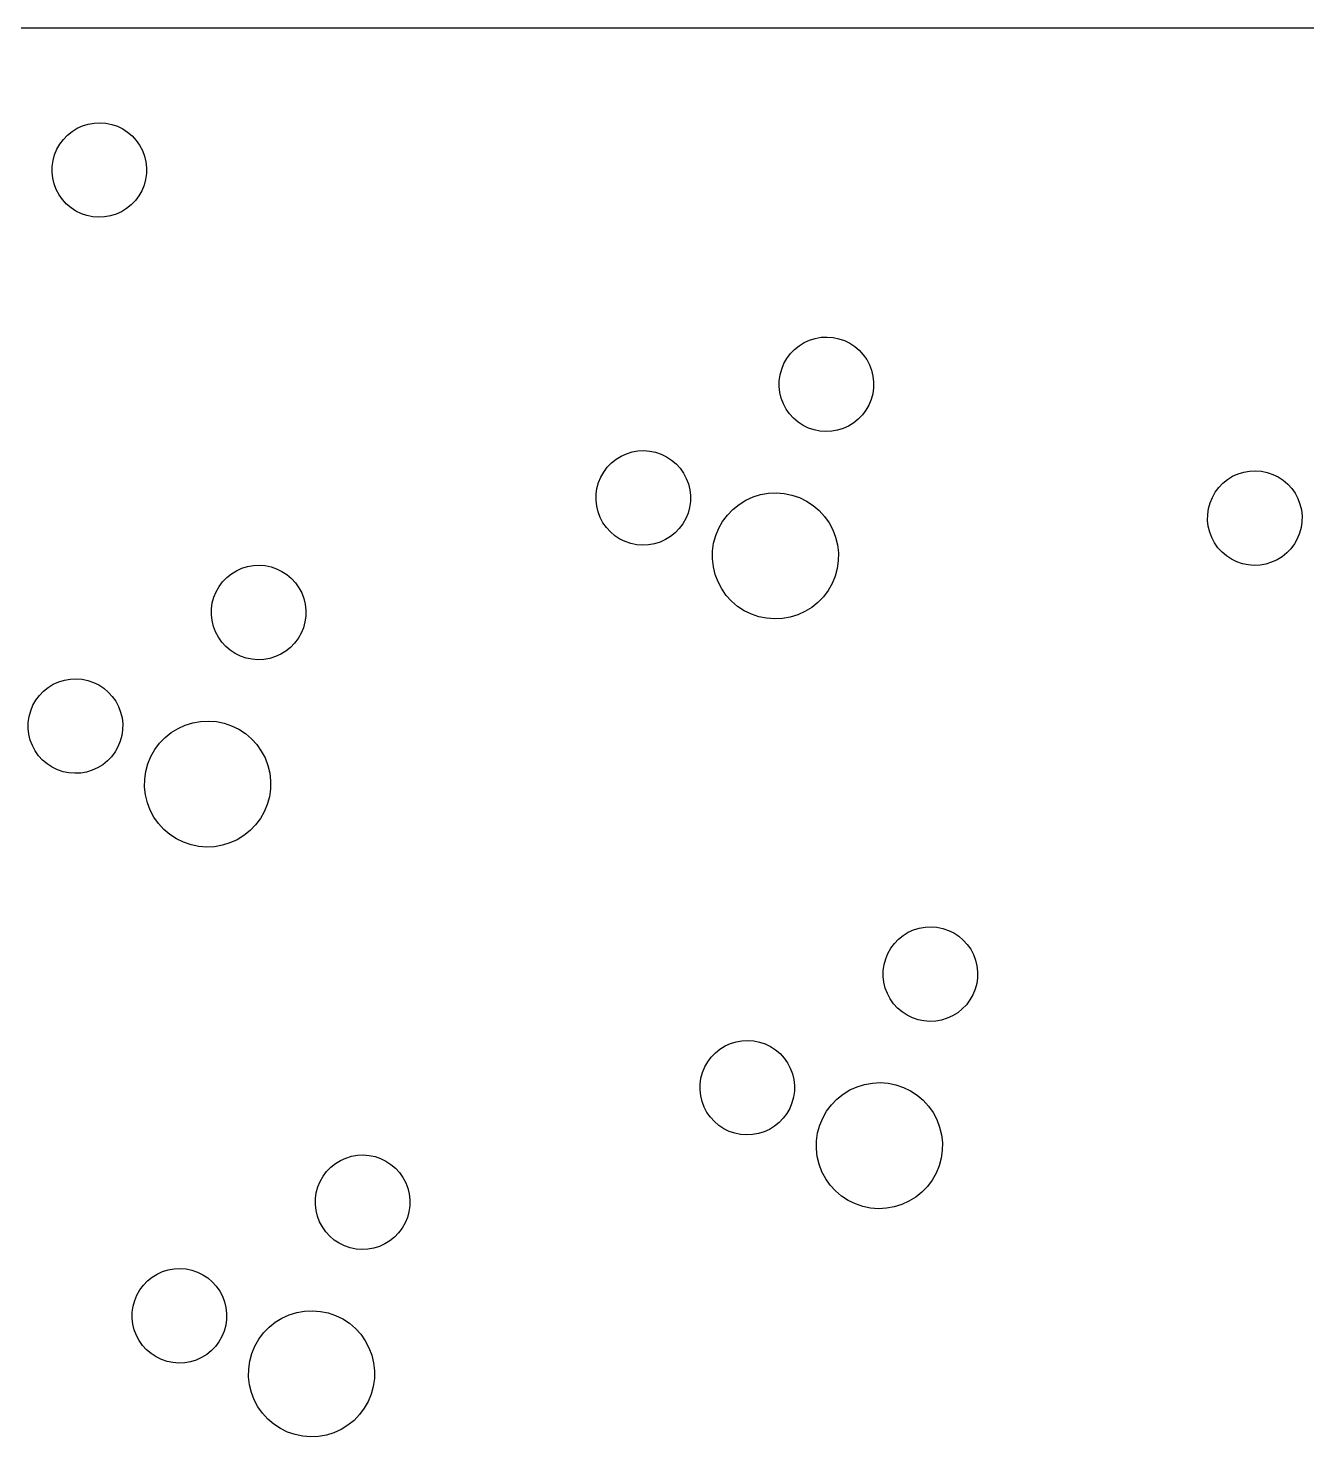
# Model space of a CAD drawing. Header units: metres. Extents: x -109 to 109, y -20 to 77.
# Drawn here: x 26 to 66.57, y 32.41 to 77.1 of the extents above; entities that cross this region are included whole.
import ezdxf

# ---------------------------------------------------------------- set-up
doc = ezdxf.new("R2010")
doc.units = ezdxf.units.M

msp = doc.modelspace()

# ---------------------------------------------------------------- linework, layer by layer
for p, q in [((93.2897, 77.1047), (4.5, 77.1047)), ((27.2434, 73.7128), (27.3902, 73.8308)), ((27.3902, 73.8308), (27.5506, 73.9295)), ((27.5506, 73.9295), (27.7222, 74.0074)), ((27.7222, 74.0074), (27.9021, 74.0631)), ((27.9021, 74.0631), (28.0876, 74.0958)), ((28.0876, 74.0958), (28.2758, 74.105)), ((28.2758, 74.105), (28.4636, 74.0905)), ((28.4636, 74.0905), (28.6481, 74.0526)), ((28.6481, 74.0526), (28.8265, 73.9919)), ((28.8265, 73.9919), (28.9958, 73.9094)), ((28.9958, 73.9094), (29.1534, 73.8062)), ((29.1534, 73.8062), (29.2968, 73.6841)), ((26.9067, 73.2627), (26.9997, 73.4265)), ((26.9997, 73.4265), (27.1125, 73.5773)), ((27.1125, 73.5773), (27.2434, 73.7128)), ((29.2968, 73.6841), (29.4239, 73.545)), ((29.4239, 73.545), (29.5324, 73.3911)), ((29.5324, 73.3911), (29.6209, 73.2248)), ((26.7593, 72.7202), (26.7855, 72.9067)), ((26.7855, 72.9067), (26.8349, 73.0885)), ((26.8349, 73.0885), (26.9067, 73.2627)), ((29.6209, 73.2248), (29.6878, 73.0487)), ((29.6878, 73.0487), (29.7321, 72.8656)), ((29.7321, 72.8656), (29.7531, 72.6784)), ((26.7567, 72.5318), (26.7593, 72.7202)), ((26.7776, 72.3447), (26.7567, 72.5318)), ((29.7504, 72.49), (29.7242, 72.3035)), ((29.7531, 72.6784), (29.7504, 72.49)), ((26.8219, 72.1616), (26.7776, 72.3447)), ((26.8888, 71.9855), (26.8219, 72.1616)), ((26.9773, 71.8191), (26.8888, 71.9855)), ((29.6748, 72.1217), (29.603, 71.9476)), ((29.7242, 72.3035), (29.6748, 72.1217)), ((27.0858, 71.6652), (26.9773, 71.8191)), ((27.2129, 71.5261), (27.0858, 71.6652)), ((27.3563, 71.404), (27.2129, 71.5261)), ((29.3972, 71.6329), (29.2663, 71.4974)), ((29.51, 71.7838), (29.3972, 71.6329)), ((29.603, 71.9476), (29.51, 71.7838)), ((27.5139, 71.3009), (27.3563, 71.404)), ((27.6833, 71.2183), (27.5139, 71.3009)), ((27.8616, 71.1576), (27.6833, 71.2183)), ((28.0461, 71.1197), (27.8616, 71.1576)), ((28.2339, 71.1053), (28.0461, 71.1197)), ((28.4221, 71.1145), (28.2339, 71.1053)), ((28.6076, 71.1472), (28.4221, 71.1145)), ((28.7875, 71.2029), (28.6076, 71.1472)), ((28.9591, 71.2807), (28.7875, 71.2029)), ((29.1195, 71.3794), (28.9591, 71.2807)), ((29.2663, 71.4974), (29.1195, 71.3794)), ((50.4614, 67.0315), (50.6218, 67.1302)), ((50.6218, 67.1302), (50.7934, 67.208)), ((50.7934, 67.208), (50.9733, 67.2637)), ((50.9733, 67.2637), (51.1588, 67.2964)), ((51.1588, 67.2964), (51.347, 67.3056)), ((51.347, 67.3056), (51.5348, 67.2912)), ((51.5348, 67.2912), (51.7193, 67.2533)), ((51.7193, 67.2533), (51.8976, 67.1926)), ((51.8976, 67.1926), (52.067, 67.11)), ((52.067, 67.11), (52.2246, 67.0069)), ((49.9778, 66.4633), (50.0709, 66.6271)), ((50.0709, 66.6271), (50.1837, 66.778)), ((50.1837, 66.778), (50.3146, 66.9135)), ((50.3146, 66.9135), (50.4614, 67.0315)), ((52.2246, 67.0069), (52.368, 66.8848)), ((52.368, 66.8848), (52.495, 66.7457)), ((52.495, 66.7457), (52.6036, 66.5918)), ((49.8567, 66.1074), (49.9061, 66.2892)), ((49.9061, 66.2892), (49.9778, 66.4633)), ((52.6036, 66.5918), (52.6921, 66.4255)), ((52.6921, 66.4255), (52.759, 66.2494)), ((52.759, 66.2494), (52.8033, 66.0663)), ((49.8278, 65.7325), (49.8305, 65.9209)), ((49.8488, 65.5453), (49.8278, 65.7325)), ((49.8305, 65.9209), (49.8567, 66.1074)), ((52.8033, 66.0663), (52.8242, 65.8791)), ((52.8242, 65.8791), (52.8216, 65.6907)), ((49.8931, 65.3622), (49.8488, 65.5453)), ((49.96, 65.1861), (49.8931, 65.3622)), ((52.746, 65.3224), (52.6742, 65.1483)), ((52.7954, 65.5042), (52.746, 65.3224)), ((52.8216, 65.6907), (52.7954, 65.5042)), ((50.0484, 65.0198), (49.96, 65.1861)), ((50.157, 64.8659), (50.0484, 65.0198)), ((50.284, 64.7268), (50.157, 64.8659)), ((52.4683, 64.8336), (52.3375, 64.6981)), ((52.5812, 64.9845), (52.4683, 64.8336)), ((52.6742, 65.1483), (52.5812, 64.9845)), ((50.4275, 64.6047), (50.284, 64.7268)), ((50.5851, 64.5016), (50.4275, 64.6047)), ((50.7544, 64.419), (50.5851, 64.5016)), ((50.9328, 64.3583), (50.7544, 64.419)), ((51.1173, 64.3204), (50.9328, 64.3583)), ((51.8587, 64.4036), (51.6787, 64.3479)), ((52.0303, 64.4814), (51.8587, 64.4036)), ((52.1907, 64.5801), (52.0303, 64.4814)), ((52.3375, 64.6981), (52.1907, 64.5801)), ((51.3051, 64.306), (51.1173, 64.3204)), ((51.4932, 64.3151), (51.3051, 64.306)), ((51.6787, 64.3479), (51.4932, 64.3151)), ((44.649, 63.4274), (44.8094, 63.5262)), ((44.8094, 63.5262), (44.9809, 63.604)), ((44.9809, 63.604), (45.1609, 63.6597)), ((45.1609, 63.6597), (45.3464, 63.6924)), ((45.3464, 63.6924), (45.5345, 63.7016)), ((45.5345, 63.7016), (45.7224, 63.6871)), ((45.7224, 63.6871), (45.9069, 63.6492)), ((45.9069, 63.6492), (46.0852, 63.5885)), ((46.0852, 63.5885), (46.2545, 63.506)), ((46.2545, 63.506), (46.4121, 63.4028)), ((44.1654, 62.8593), (44.2585, 63.0231)), ((44.2585, 63.0231), (44.3713, 63.1739)), ((44.3713, 63.1739), (44.5021, 63.3094)), ((44.5021, 63.3094), (44.649, 63.4274)), ((46.4121, 63.4028), (46.5556, 63.2807)), ((46.5556, 63.2807), (46.6826, 63.1416)), ((46.6826, 63.1416), (46.7912, 62.9877)), ((64.3869, 62.9641), (64.5668, 63.0197)), ((64.5668, 63.0197), (64.7523, 63.0525)), ((64.7523, 63.0525), (64.9405, 63.0617)), ((64.9405, 63.0617), (65.1283, 63.0472)), ((65.1283, 63.0472), (65.3128, 63.0093)), ((44.0442, 62.5033), (44.0936, 62.6851)), ((44.0936, 62.6851), (44.1654, 62.8593)), ((46.7912, 62.9877), (46.8796, 62.8214)), ((46.8796, 62.8214), (46.9465, 62.6453)), ((46.9465, 62.6453), (46.9908, 62.4622)), ((63.7772, 62.534), (63.9081, 62.6695)), ((63.9081, 62.6695), (64.0549, 62.7875)), ((64.0549, 62.7875), (64.2153, 62.8862)), ((64.2153, 62.8862), (64.3869, 62.9641)), ((65.3128, 63.0093), (65.4911, 62.9486)), ((65.4911, 62.9486), (65.6604, 62.866)), ((65.6604, 62.866), (65.8181, 62.7629)), ((65.8181, 62.7629), (65.9615, 62.6408)), ((65.9615, 62.6408), (66.0885, 62.5017)), ((44.0154, 62.1284), (44.018, 62.3168)), ((44.0364, 61.9413), (44.0154, 62.1284)), ((44.018, 62.3168), (44.0442, 62.5033)), ((46.9908, 62.4622), (47.0118, 62.275)), ((47.0118, 62.275), (47.0092, 62.0867)), ((48.5539, 61.9962), (48.7678, 62.1278)), ((48.7678, 62.1278), (48.9966, 62.2316)), ((48.9966, 62.2316), (49.2365, 62.3058)), ((49.2365, 62.3058), (49.4838, 62.3494)), ((49.4838, 62.3494), (49.7347, 62.3617)), ((49.7347, 62.3617), (49.9851, 62.3424)), ((49.9851, 62.3424), (50.2311, 62.2919)), ((50.2311, 62.2919), (50.4689, 62.211)), ((50.4689, 62.211), (50.6946, 62.1009)), ((63.4996, 62.0452), (63.5714, 62.2194)), ((63.5714, 62.2194), (63.6644, 62.3832)), ((63.6644, 62.3832), (63.7772, 62.534)), ((66.0885, 62.5017), (66.1971, 62.3478)), ((66.1971, 62.3478), (66.2856, 62.1815)), ((66.2856, 62.1815), (66.3524, 62.0054)), ((44.0807, 61.7582), (44.0364, 61.9413)), ((44.1476, 61.5821), (44.0807, 61.7582)), ((46.9336, 61.7183), (46.8618, 61.5442)), ((46.983, 61.9001), (46.9336, 61.7183)), ((47.0092, 62.0867), (46.983, 61.9001)), ((48.1837, 61.6581), (48.3582, 61.8388)), ((48.3582, 61.8388), (48.5539, 61.9962)), ((50.6946, 62.1009), (50.9048, 61.9634)), ((50.9048, 61.9634), (51.0961, 61.8006)), ((51.0961, 61.8006), (51.2654, 61.6151)), ((63.4213, 61.4885), (63.424, 61.6769)), ((63.424, 61.6769), (63.4502, 61.8634)), ((63.4502, 61.8634), (63.4996, 62.0452)), ((66.3524, 62.0054), (66.3967, 61.8223)), ((66.3967, 61.8223), (66.4177, 61.6351)), ((44.236, 61.4158), (44.1476, 61.5821)), ((44.3446, 61.2618), (44.236, 61.4158)), ((44.4716, 61.1227), (44.3446, 61.2618)), ((46.6559, 61.2295), (46.525, 61.094)), ((46.7687, 61.3804), (46.6559, 61.2295)), ((46.8618, 61.5442), (46.7687, 61.3804)), ((47.8135, 61.0064), (47.9092, 61.2387)), ((47.9092, 61.2387), (48.0332, 61.457)), ((48.0332, 61.457), (48.1837, 61.6581)), ((51.2654, 61.6151), (51.4102, 61.4099)), ((51.4102, 61.4099), (51.5281, 61.1881)), ((63.4423, 61.3013), (63.4213, 61.4885)), ((63.4866, 61.1182), (63.4423, 61.3013)), ((66.3889, 61.2602), (66.3395, 61.0784)), ((66.4151, 61.4467), (66.3889, 61.2602)), ((66.4177, 61.6351), (66.4151, 61.4467)), ((44.6151, 61.0006), (44.4716, 61.1227)), ((44.7727, 60.8975), (44.6151, 61.0006)), ((44.942, 60.8149), (44.7727, 60.8975)), ((45.1203, 60.7542), (44.942, 60.8149)), ((46.0463, 60.7995), (45.8663, 60.7438)), ((46.2178, 60.8773), (46.0463, 60.7995)), ((46.3782, 60.976), (46.2178, 60.8773)), ((46.525, 61.094), (46.3782, 60.976)), ((47.7476, 60.7641), (47.8135, 61.0064)), ((51.5281, 61.1881), (51.6173, 60.9533)), ((51.6173, 60.9533), (51.6764, 60.7092)), ((63.5535, 60.9422), (63.4866, 61.1182)), ((63.642, 60.7758), (63.5535, 60.9422)), ((66.2677, 60.9043), (66.1747, 60.7405)), ((66.3395, 61.0784), (66.2677, 60.9043)), ((45.3048, 60.7163), (45.1203, 60.7542)), ((45.4926, 60.7019), (45.3048, 60.7163)), ((45.6808, 60.7111), (45.4926, 60.7019)), ((45.8663, 60.7438), (45.6808, 60.7111)), ((47.7092, 60.2642), (47.7127, 60.5154)), ((47.7127, 60.5154), (47.7476, 60.7641)), ((51.6764, 60.7092), (51.7044, 60.4596)), ((51.7044, 60.4596), (51.7009, 60.2085)), ((63.7505, 60.6219), (63.642, 60.7758)), ((63.8775, 60.4828), (63.7505, 60.6219)), ((64.021, 60.3607), (63.8775, 60.4828)), ((64.1786, 60.2576), (64.021, 60.3607)), ((65.7842, 60.3361), (65.6237, 60.2374)), ((65.931, 60.4541), (65.7842, 60.3361)), ((66.0618, 60.5896), (65.931, 60.4541)), ((66.1747, 60.7405), (66.0618, 60.5896)), ((32.4446, 59.793), (32.6051, 59.8917)), ((32.6051, 59.8917), (32.7766, 59.9695)), ((32.7766, 59.9695), (32.9566, 60.0252)), ((32.9566, 60.0252), (33.1421, 60.0579)), ((33.1421, 60.0579), (33.3302, 60.0671)), ((33.3302, 60.0671), (33.5181, 60.0527)), ((33.5181, 60.0527), (33.7026, 60.0148)), ((33.7026, 60.0148), (33.8809, 59.9541)), ((33.8809, 59.9541), (34.0502, 59.8715)), ((47.7372, 60.0146), (47.7092, 60.2642)), ((47.7962, 59.7705), (47.7372, 60.0146)), ((51.6659, 59.9598), (51.6001, 59.7174)), ((51.7009, 60.2085), (51.6659, 59.9598)), ((64.3479, 60.175), (64.1786, 60.2576)), ((64.5263, 60.1143), (64.3479, 60.175)), ((64.7108, 60.0764), (64.5263, 60.1143)), ((64.8986, 60.062), (64.7108, 60.0764)), ((65.0867, 60.0712), (64.8986, 60.062)), ((65.2722, 60.1039), (65.0867, 60.0712)), ((65.4522, 60.1596), (65.2722, 60.1039)), ((65.6237, 60.2374), (65.4522, 60.1596)), ((32.0541, 59.3886), (32.167, 59.5394)), ((32.167, 59.5394), (32.2978, 59.6749)), ((32.2978, 59.6749), (32.4446, 59.793)), ((34.0502, 59.8715), (34.2078, 59.7683)), ((34.2078, 59.7683), (34.3513, 59.6463)), ((34.3513, 59.6463), (34.4783, 59.5072)), ((34.4783, 59.5072), (34.5869, 59.3532)), ((47.8854, 59.5357), (47.7962, 59.7705)), ((48.0033, 59.314), (47.8854, 59.5357)), ((51.5043, 59.4852), (51.3803, 59.2668)), ((51.6001, 59.7174), (51.5043, 59.4852)), ((31.8399, 58.8689), (31.8893, 59.0507)), ((31.8893, 59.0507), (31.9611, 59.2248)), ((31.9611, 59.2248), (32.0541, 59.3886)), ((34.5869, 59.3532), (34.6753, 59.1869)), ((34.6753, 59.1869), (34.7422, 59.0108)), ((34.7422, 59.0108), (34.7865, 58.8277)), ((48.1481, 59.1087), (48.0033, 59.314)), ((48.3175, 58.9232), (48.1481, 59.1087)), ((51.2298, 59.0657), (51.0554, 58.885)), ((51.3803, 59.2668), (51.2298, 59.0657)), ((31.8111, 58.494), (31.8137, 58.6823)), ((31.8137, 58.6823), (31.8399, 58.8689)), ((34.7865, 58.8277), (34.8075, 58.6405)), ((34.8075, 58.6405), (34.8049, 58.4522)), ((48.5087, 58.7605), (48.3175, 58.9232)), ((48.7189, 58.6229), (48.5087, 58.7605)), ((48.9446, 58.5128), (48.7189, 58.6229)), ((50.6457, 58.596), (50.417, 58.4923)), ((50.8596, 58.7276), (50.6457, 58.596)), ((51.0554, 58.885), (50.8596, 58.7276)), ((31.8321, 58.3068), (31.8111, 58.494)), ((31.8764, 58.1237), (31.8321, 58.3068)), ((31.9433, 57.9476), (31.8764, 58.1237)), ((34.7787, 58.2656), (34.7292, 58.0838)), ((34.8049, 58.4522), (34.7787, 58.2656)), ((49.1824, 58.4319), (48.9446, 58.5128)), ((49.4284, 58.3814), (49.1824, 58.4319)), ((49.6788, 58.3621), (49.4284, 58.3814)), ((49.9297, 58.3744), (49.6788, 58.3621)), ((50.177, 58.418), (49.9297, 58.3744)), ((50.417, 58.4923), (50.177, 58.418)), ((32.0317, 57.7813), (31.9433, 57.9476)), ((32.1403, 57.6273), (32.0317, 57.7813)), ((34.5644, 57.7459), (34.4516, 57.5951)), ((34.6575, 57.9097), (34.5644, 57.7459)), ((34.7292, 58.0838), (34.6575, 57.9097)), ((32.2673, 57.4883), (32.1403, 57.6273)), ((32.4108, 57.3662), (32.2673, 57.4883)), ((32.5684, 57.263), (32.4108, 57.3662)), ((32.7377, 57.1804), (32.5684, 57.263)), ((34.0135, 57.2428), (33.8419, 57.165)), ((34.1739, 57.3415), (34.0135, 57.2428)), ((34.3207, 57.4596), (34.1739, 57.3415)), ((34.4516, 57.5951), (34.3207, 57.4596)), ((32.916, 57.1197), (32.7377, 57.1804)), ((33.1005, 57.0818), (32.916, 57.1197)), ((33.2883, 57.0674), (33.1005, 57.0818)), ((33.4765, 57.0766), (33.2883, 57.0674)), ((33.662, 57.1093), (33.4765, 57.0766)), ((33.8419, 57.165), (33.662, 57.1093)), ((26.7926, 56.2876), (26.9642, 56.3654)), ((26.9642, 56.3654), (27.1441, 56.4211)), ((27.1441, 56.4211), (27.3296, 56.4538)), ((27.3296, 56.4538), (27.5178, 56.463)), ((27.5178, 56.463), (27.7056, 56.4486)), ((27.7056, 56.4486), (27.8901, 56.4107)), ((27.8901, 56.4107), (28.0684, 56.35)), ((28.0684, 56.35), (28.2378, 56.2674)), ((26.2417, 55.7845), (26.3545, 55.9353)), ((26.3545, 55.9353), (26.4854, 56.0709)), ((26.4854, 56.0709), (26.6322, 56.1889)), ((26.6322, 56.1889), (26.7926, 56.2876)), ((28.2378, 56.2674), (28.3954, 56.1643)), ((28.3954, 56.1643), (28.5388, 56.0422)), ((28.5388, 56.0422), (28.6658, 55.9031)), ((28.6658, 55.9031), (28.7744, 55.7492)), ((26.0275, 55.2648), (26.0769, 55.4466)), ((26.0769, 55.4466), (26.1487, 55.6207)), ((26.1487, 55.6207), (26.2417, 55.7845)), ((28.7744, 55.7492), (28.8629, 55.5828)), ((28.8629, 55.5828), (28.9297, 55.4067)), ((25.9986, 54.8899), (26.0013, 55.0782)), ((26.0013, 55.0782), (26.0275, 55.2648)), ((28.9297, 55.4067), (28.974, 55.2236)), ((28.974, 55.2236), (28.995, 55.0365)), ((28.995, 55.0365), (28.9924, 54.8481)), ((30.7511, 54.8893), (30.9798, 54.993)), ((30.9798, 54.993), (31.2197, 55.0673)), ((31.2197, 55.0673), (31.4671, 55.1109)), ((31.4671, 55.1109), (31.7179, 55.1232)), ((31.7179, 55.1232), (31.9684, 55.1039)), ((31.9684, 55.1039), (32.2144, 55.0534)), ((32.2144, 55.0534), (32.4521, 54.9724)), ((32.4521, 54.9724), (32.6779, 54.8624)), ((26.0196, 54.7027), (25.9986, 54.8899)), ((26.0639, 54.5196), (26.0196, 54.7027)), ((28.9662, 54.6616), (28.9168, 54.4798)), ((28.9924, 54.8481), (28.9662, 54.6616)), ((30.1669, 54.4196), (30.3414, 54.6003)), ((30.3414, 54.6003), (30.5372, 54.7577)), ((30.5372, 54.7577), (30.7511, 54.8893)), ((32.6779, 54.8624), (32.8881, 54.7248)), ((32.8881, 54.7248), (33.0793, 54.562)), ((33.0793, 54.562), (33.2487, 54.3766)), ((26.1308, 54.3435), (26.0639, 54.5196)), ((26.2193, 54.1772), (26.1308, 54.3435)), ((26.3278, 54.0233), (26.2193, 54.1772)), ((28.752, 54.1418), (28.6392, 53.991)), ((28.845, 54.3056), (28.752, 54.1418)), ((28.9168, 54.4798), (28.845, 54.3056)), ((29.8924, 54.0001), (30.0165, 54.2185)), ((30.0165, 54.2185), (30.1669, 54.4196)), ((33.2487, 54.3766), (33.3935, 54.1713)), ((33.3935, 54.1713), (33.5114, 53.9496)), ((26.4548, 53.8842), (26.3278, 54.0233)), ((26.5983, 53.7621), (26.4548, 53.8842)), ((26.7559, 53.6589), (26.5983, 53.7621)), ((26.9252, 53.5764), (26.7559, 53.6589)), ((28.201, 53.6387), (28.0295, 53.5609)), ((28.3615, 53.7375), (28.201, 53.6387)), ((28.5083, 53.8555), (28.3615, 53.7375)), ((28.6392, 53.991), (28.5083, 53.8555)), ((29.7309, 53.5255), (29.7967, 53.7679)), ((29.7967, 53.7679), (29.8924, 54.0001)), ((33.5114, 53.9496), (33.6006, 53.7148)), ((33.6006, 53.7148), (33.6596, 53.4707)), ((27.1036, 53.5157), (26.9252, 53.5764)), ((27.2881, 53.4778), (27.1036, 53.5157)), ((27.4759, 53.4633), (27.2881, 53.4778)), ((27.664, 53.4725), (27.4759, 53.4633)), ((27.8495, 53.5052), (27.664, 53.4725)), ((28.0295, 53.5609), (27.8495, 53.5052)), ((29.6924, 53.0257), (29.6959, 53.2768)), ((29.6959, 53.2768), (29.7309, 53.5255)), ((33.6596, 53.4707), (33.6876, 53.2211)), ((33.6876, 53.2211), (33.6841, 52.9699)), ((29.7204, 52.7761), (29.6924, 53.0257)), ((29.7795, 52.532), (29.7204, 52.7761)), ((33.6841, 52.9699), (33.6492, 52.7212)), ((29.8687, 52.2972), (29.7795, 52.532)), ((29.9866, 52.0754), (29.8687, 52.2972)), ((33.5833, 52.4789), (33.4876, 52.2466)), ((33.6492, 52.7212), (33.5833, 52.4789)), ((30.1313, 51.8702), (29.9866, 52.0754)), ((30.3007, 51.6847), (30.1313, 51.8702)), ((33.3635, 52.0283), (33.2131, 51.8271)), ((33.4876, 52.2466), (33.3635, 52.0283)), ((30.492, 51.5219), (30.3007, 51.6847)), ((30.7021, 51.3844), (30.492, 51.5219)), ((32.8429, 51.4891), (32.629, 51.3575)), ((33.0386, 51.6465), (32.8429, 51.4891)), ((33.2131, 51.8271), (33.0386, 51.6465)), ((30.9279, 51.2743), (30.7021, 51.3844)), ((31.1656, 51.1933), (30.9279, 51.2743)), ((31.4117, 51.1429), (31.1656, 51.1933)), ((31.6621, 51.1236), (31.4117, 51.1429)), ((31.9129, 51.1358), (31.6621, 51.1236)), ((32.1603, 51.1795), (31.9129, 51.1358)), ((32.4002, 51.2537), (32.1603, 51.1795)), ((32.629, 51.3575), (32.4002, 51.2537)), ((53.6139, 48.2021), (53.7607, 48.3202)), ((53.7607, 48.3202), (53.9211, 48.4189)), ((53.9211, 48.4189), (54.0927, 48.4967)), ((54.0927, 48.4967), (54.2726, 48.5524)), ((54.2726, 48.5524), (54.4581, 48.5851)), ((54.4581, 48.5851), (54.6463, 48.5943)), ((54.6463, 48.5943), (54.8341, 48.5798)), ((54.8341, 48.5798), (55.0186, 48.542)), ((55.0186, 48.542), (55.197, 48.4813)), ((55.197, 48.4813), (55.3663, 48.3987)), ((55.3663, 48.3987), (55.5239, 48.2955)), ((55.5239, 48.2955), (55.6674, 48.1735)), ((53.2772, 47.752), (53.3702, 47.9158)), ((53.3702, 47.9158), (53.4831, 48.0666)), ((53.4831, 48.0666), (53.6139, 48.2021)), ((55.6674, 48.1735), (55.7944, 48.0344)), ((55.7944, 48.0344), (55.903, 47.8804)), ((55.903, 47.8804), (55.9914, 47.7141)), ((53.1298, 47.2095), (53.156, 47.3961)), ((53.156, 47.3961), (53.2054, 47.5779)), ((53.2054, 47.5779), (53.2772, 47.752)), ((55.9914, 47.7141), (56.0583, 47.538)), ((56.0583, 47.538), (56.1026, 47.3549)), ((53.1272, 47.0212), (53.1298, 47.2095)), ((53.1481, 46.834), (53.1272, 47.0212)), ((56.1209, 46.9794), (56.0947, 46.7928)), ((56.1026, 47.3549), (56.1236, 47.1677)), ((56.1236, 47.1677), (56.1209, 46.9794)), ((53.1924, 46.6509), (53.1481, 46.834)), ((53.2593, 46.4748), (53.1924, 46.6509)), ((56.0453, 46.6111), (55.9736, 46.4369)), ((56.0947, 46.7928), (56.0453, 46.6111)), ((53.3478, 46.3085), (53.2593, 46.4748)), ((53.4563, 46.1545), (53.3478, 46.3085)), ((53.5834, 46.0154), (53.4563, 46.1545)), ((55.7677, 46.1223), (55.6368, 45.9868)), ((55.8805, 46.2731), (55.7677, 46.1223)), ((55.9736, 46.4369), (55.8805, 46.2731)), ((53.7268, 45.8934), (53.5834, 46.0154)), ((53.8844, 45.7902), (53.7268, 45.8934)), ((54.0538, 45.7076), (53.8844, 45.7902)), ((54.2321, 45.6469), (54.0538, 45.7076)), ((54.4166, 45.6091), (54.2321, 45.6469)), ((54.6044, 45.5946), (54.4166, 45.6091)), ((54.7926, 45.6038), (54.6044, 45.5946)), ((54.9781, 45.6365), (54.7926, 45.6038)), ((55.158, 45.6922), (54.9781, 45.6365)), ((55.3296, 45.77), (55.158, 45.6922)), ((55.49, 45.8687), (55.3296, 45.77)), ((55.6368, 45.9868), (55.49, 45.8687)), ((47.8015, 44.5981), (47.9483, 44.7161)), ((47.9483, 44.7161), (48.1087, 44.8148)), ((48.1087, 44.8148), (48.2802, 44.8926)), ((48.2802, 44.8926), (48.4602, 44.9483)), ((48.4602, 44.9483), (48.6457, 44.981)), ((48.6457, 44.981), (48.8339, 44.9902)), ((48.8339, 44.9902), (49.0217, 44.9758)), ((49.0217, 44.9758), (49.2062, 44.9379)), ((49.2062, 44.9379), (49.3845, 44.8772)), ((49.3845, 44.8772), (49.5538, 44.7946)), ((49.5538, 44.7946), (49.7114, 44.6915)), ((47.4647, 44.1479), (47.5578, 44.3117)), ((47.5578, 44.3117), (47.6706, 44.4626)), ((47.6706, 44.4626), (47.8015, 44.5981)), ((49.7114, 44.6915), (49.8549, 44.5694)), ((49.8549, 44.5694), (49.9819, 44.4303)), ((49.9819, 44.4303), (50.0905, 44.2764)), ((50.0905, 44.2764), (50.1789, 44.11)), ((47.3436, 43.792), (47.3929, 43.9738)), ((47.3929, 43.9738), (47.4647, 44.1479)), ((50.1789, 44.11), (50.2458, 43.9339)), ((50.2458, 43.9339), (50.2901, 43.7509)), ((47.3147, 43.4171), (47.3173, 43.6055)), ((47.3357, 43.2299), (47.3147, 43.4171)), ((47.3173, 43.6055), (47.3436, 43.792)), ((50.3085, 43.3753), (50.2823, 43.1888)), ((50.2901, 43.7509), (50.3111, 43.5636)), ((50.3111, 43.5636), (50.3085, 43.3753)), ((51.8532, 43.2849), (52.0672, 43.4165)), ((52.0672, 43.4165), (52.2959, 43.5202)), ((52.2959, 43.5202), (52.5358, 43.5945)), ((52.5358, 43.5945), (52.7831, 43.6381)), ((52.7831, 43.6381), (53.034, 43.6504)), ((53.034, 43.6504), (53.2844, 43.6311)), ((53.2844, 43.6311), (53.5305, 43.5806)), ((53.5305, 43.5806), (53.7682, 43.4996)), ((53.7682, 43.4996), (53.994, 43.3895)), ((53.994, 43.3895), (54.2041, 43.252)), ((47.38, 43.0468), (47.3357, 43.2299)), ((47.4469, 42.8707), (47.38, 43.0468)), ((50.2329, 43.007), (50.1611, 42.8328)), ((50.2823, 43.1888), (50.2329, 43.007)), ((51.3326, 42.7457), (51.483, 42.9468)), ((51.483, 42.9468), (51.6575, 43.1275)), ((51.6575, 43.1275), (51.8532, 43.2849)), ((54.2041, 43.252), (54.3954, 43.0892)), ((54.3954, 43.0892), (54.5648, 42.9038)), ((47.5353, 42.7044), (47.4469, 42.8707)), ((47.6439, 42.5505), (47.5353, 42.7044)), ((47.7709, 42.4114), (47.6439, 42.5505)), ((49.9552, 42.5182), (49.8244, 42.3827)), ((50.0681, 42.669), (49.9552, 42.5182)), ((50.1611, 42.8328), (50.0681, 42.669)), ((51.1128, 42.2951), (51.2085, 42.5273)), ((51.2085, 42.5273), (51.3326, 42.7457)), ((54.5648, 42.9038), (54.7095, 42.6985)), ((54.7095, 42.6985), (54.8275, 42.4768)), ((54.8275, 42.4768), (54.9166, 42.242)), ((47.9144, 42.2893), (47.7709, 42.4114)), ((48.072, 42.1861), (47.9144, 42.2893)), ((48.2413, 42.1036), (48.072, 42.1861)), ((48.4196, 42.0429), (48.2413, 42.1036)), ((48.6042, 42.005), (48.4196, 42.0429)), ((49.1656, 42.0324), (48.9801, 41.9997)), ((49.3456, 42.0881), (49.1656, 42.0324)), ((49.5171, 42.166), (49.3456, 42.0881)), ((49.6776, 42.2647), (49.5171, 42.166)), ((49.8244, 42.3827), (49.6776, 42.2647)), ((51.012, 41.804), (51.047, 42.0527)), ((51.047, 42.0527), (51.1128, 42.2951)), ((54.9166, 42.242), (54.9757, 41.9979)), ((48.792, 41.9905), (48.6042, 42.005)), ((48.9801, 41.9997), (48.792, 41.9905)), ((51.0085, 41.5529), (51.012, 41.804)), ((54.9757, 41.9979), (55.0037, 41.7483)), ((55.0037, 41.7483), (55.0002, 41.4971)), ((35.744, 41.0816), (35.9044, 41.1803)), ((35.9044, 41.1803), (36.0759, 41.2581)), ((36.0759, 41.2581), (36.2559, 41.3138)), ((36.2559, 41.3138), (36.4414, 41.3465)), ((36.4414, 41.3465), (36.6295, 41.3558)), ((36.6295, 41.3558), (36.8174, 41.3413)), ((36.8174, 41.3413), (37.0019, 41.3034)), ((37.0019, 41.3034), (37.1802, 41.2427)), ((37.1802, 41.2427), (37.3495, 41.1601)), ((37.3495, 41.1601), (37.5071, 41.057)), ((51.0365, 41.3033), (51.0085, 41.5529)), ((51.0955, 41.0592), (51.0365, 41.3033)), ((54.9652, 41.2484), (54.8994, 41.006)), ((55.0002, 41.4971), (54.9652, 41.2484)), ((35.2604, 40.5135), (35.3535, 40.6772)), ((35.3535, 40.6772), (35.4663, 40.8281)), ((35.4663, 40.8281), (35.5972, 40.9636)), ((35.5972, 40.9636), (35.744, 41.0816)), ((37.5071, 41.057), (37.6506, 40.9349)), ((37.6506, 40.9349), (37.7776, 40.7958)), ((37.7776, 40.7958), (37.8862, 40.6419)), ((51.1847, 40.8244), (51.0955, 41.0592)), ((51.3026, 40.6026), (51.1847, 40.8244)), ((54.8037, 40.7738), (54.6796, 40.5555)), ((54.8994, 41.006), (54.8037, 40.7738)), ((35.1392, 40.1575), (35.1886, 40.3393)), ((35.1886, 40.3393), (35.2604, 40.5135)), ((37.8862, 40.6419), (37.9746, 40.4756)), ((37.9746, 40.4756), (38.0415, 40.2995)), ((38.0415, 40.2995), (38.0858, 40.1164)), ((51.4474, 40.3974), (51.3026, 40.6026)), ((51.6168, 40.2119), (51.4474, 40.3974)), ((54.5292, 40.3543), (54.3547, 40.1737)), ((54.6796, 40.5555), (54.5292, 40.3543)), ((35.1104, 39.7826), (35.113, 39.971)), ((35.1314, 39.5954), (35.1104, 39.7826)), ((35.113, 39.971), (35.1392, 40.1575)), ((38.0858, 40.1164), (38.1068, 39.9292)), ((38.1068, 39.9292), (38.1042, 39.7408)), ((51.808, 40.0491), (51.6168, 40.2119)), ((52.0182, 39.9116), (51.808, 40.0491)), ((52.244, 39.8015), (52.0182, 39.9116)), ((52.4817, 39.7206), (52.244, 39.8015)), ((53.7163, 39.7809), (53.4764, 39.7066)), ((53.945, 39.8847), (53.7163, 39.7809)), ((54.1589, 40.0163), (53.945, 39.8847)), ((54.3547, 40.1737), (54.1589, 40.0163)), ((35.1757, 39.4124), (35.1314, 39.5954)), ((35.2426, 39.2363), (35.1757, 39.4124)), ((38.0286, 39.3725), (37.9568, 39.1983)), ((38.078, 39.5543), (38.0286, 39.3725)), ((38.1042, 39.7408), (38.078, 39.5543)), ((52.7277, 39.67), (52.4817, 39.7206)), ((52.9782, 39.6508), (52.7277, 39.67)), ((53.229, 39.663), (52.9782, 39.6508)), ((53.4764, 39.7066), (53.229, 39.663)), ((35.331, 39.0699), (35.2426, 39.2363)), ((35.4396, 38.916), (35.331, 39.0699)), ((35.5666, 38.7769), (35.4396, 38.916)), ((37.7509, 38.8837), (37.6201, 38.7482)), ((37.8637, 39.0346), (37.7509, 38.8837)), ((37.9568, 39.1983), (37.8637, 39.0346)), ((35.7101, 38.6548), (35.5666, 38.7769)), ((35.8677, 38.5517), (35.7101, 38.6548)), ((36.037, 38.4691), (35.8677, 38.5517)), ((36.2153, 38.4084), (36.037, 38.4691)), ((37.1413, 38.4537), (36.9613, 38.398)), ((37.3128, 38.5315), (37.1413, 38.4537)), ((37.4733, 38.6302), (37.3128, 38.5315)), ((37.6201, 38.7482), (37.4733, 38.6302)), ((36.3998, 38.3705), (36.2153, 38.4084)), ((36.5877, 38.3561), (36.3998, 38.3705)), ((36.7758, 38.3652), (36.5877, 38.3561)), ((36.9613, 38.398), (36.7758, 38.3652)), ((29.9315, 37.4776), (30.0919, 37.5763)), ((30.0919, 37.5763), (30.2635, 37.6541)), ((30.2635, 37.6541), (30.4435, 37.7098)), ((30.4435, 37.7098), (30.629, 37.7425)), ((30.629, 37.7425), (30.8171, 37.7517)), ((30.8171, 37.7517), (31.0049, 37.7372)), ((31.0049, 37.7372), (31.1894, 37.6994)), ((31.1894, 37.6994), (31.3678, 37.6387)), ((31.3678, 37.6387), (31.5371, 37.5561)), ((31.5371, 37.5561), (31.6947, 37.4529)), ((29.541, 37.0732), (29.6539, 37.224)), ((29.6539, 37.224), (29.7847, 37.3595)), ((29.7847, 37.3595), (29.9315, 37.4776)), ((31.6947, 37.4529), (31.8381, 37.3308)), ((31.8381, 37.3308), (31.9652, 37.1917)), ((31.9652, 37.1917), (32.0737, 37.0378)), ((29.3268, 36.5535), (29.3762, 36.7352)), ((29.3762, 36.7352), (29.448, 36.9094)), ((29.448, 36.9094), (29.541, 37.0732)), ((32.0737, 37.0378), (32.1622, 36.8715)), ((32.1622, 36.8715), (32.2291, 36.6954)), ((32.2291, 36.6954), (32.2734, 36.5123)), ((29.2979, 36.1786), (29.3006, 36.3669)), ((29.3006, 36.3669), (29.3268, 36.5535)), ((32.2734, 36.5123), (32.2944, 36.3251)), ((32.2944, 36.3251), (32.2917, 36.1367)), ((34.0504, 36.1779), (34.2791, 36.2817)), ((34.2791, 36.2817), (34.519, 36.3559)), ((34.519, 36.3559), (34.7664, 36.3996)), ((34.7664, 36.3996), (35.0172, 36.4118)), ((35.0172, 36.4118), (35.2677, 36.3925)), ((35.2677, 36.3925), (35.5137, 36.342)), ((35.5137, 36.342), (35.7515, 36.2611)), ((35.7515, 36.2611), (35.9772, 36.151)), ((29.3189, 35.9914), (29.2979, 36.1786)), ((29.3632, 35.8083), (29.3189, 35.9914)), ((29.4301, 35.6322), (29.3632, 35.8083)), ((32.2161, 35.7684), (32.1443, 35.5943)), ((32.2655, 35.9502), (32.2161, 35.7684)), ((32.2917, 36.1367), (32.2655, 35.9502)), ((33.4663, 35.7083), (33.6407, 35.8889)), ((33.6407, 35.8889), (33.8365, 36.0463)), ((33.8365, 36.0463), (34.0504, 36.1779)), ((35.9772, 36.151), (36.1874, 36.0135)), ((36.1874, 36.0135), (36.3786, 35.8507)), ((36.3786, 35.8507), (36.548, 35.6652)), ((29.5186, 35.4659), (29.4301, 35.6322)), ((29.6272, 35.3119), (29.5186, 35.4659)), ((29.7542, 35.1728), (29.6272, 35.3119)), ((32.0513, 35.4305), (31.9385, 35.2796)), ((32.1443, 35.5943), (32.0513, 35.4305)), ((33.1917, 35.2888), (33.3158, 35.5071)), ((33.3158, 35.5071), (33.4663, 35.7083)), ((36.548, 35.6652), (36.6928, 35.46)), ((36.6928, 35.46), (36.8107, 35.2382)), ((29.8976, 35.0507), (29.7542, 35.1728)), ((30.0552, 34.9476), (29.8976, 35.0507)), ((30.2245, 34.865), (30.0552, 34.9476)), ((30.4029, 34.8043), (30.2245, 34.865)), ((31.5004, 34.9274), (31.3288, 34.8496)), ((31.6608, 35.0261), (31.5004, 34.9274)), ((31.8076, 35.1441), (31.6608, 35.0261)), ((31.9385, 35.2796), (31.8076, 35.1441)), ((33.0302, 34.8142), (33.096, 35.0565)), ((33.096, 35.0565), (33.1917, 35.2888)), ((36.8107, 35.2382), (36.8999, 35.0034)), ((36.8999, 35.0034), (36.9589, 34.7593)), ((30.5874, 34.7664), (30.4029, 34.8043)), ((30.7752, 34.752), (30.5874, 34.7664)), ((30.9634, 34.7612), (30.7752, 34.752)), ((31.1489, 34.7939), (30.9634, 34.7612)), ((31.3288, 34.8496), (31.1489, 34.7939)), ((32.9917, 34.3143), (32.9952, 34.5655)), ((32.9952, 34.5655), (33.0302, 34.8142)), ((36.9589, 34.7593), (36.9869, 34.5097)), ((36.9869, 34.5097), (36.9834, 34.2586)), ((33.0197, 34.0647), (32.9917, 34.3143)), ((33.0788, 33.8206), (33.0197, 34.0647)), ((36.9485, 34.0099), (36.8826, 33.7675)), ((36.9834, 34.2586), (36.9485, 34.0099)), ((33.168, 33.5858), (33.0788, 33.8206)), ((33.2859, 33.3641), (33.168, 33.5858)), ((36.7869, 33.5353), (36.6629, 33.3169)), ((36.8826, 33.7675), (36.7869, 33.5353)), ((33.4307, 33.1588), (33.2859, 33.3641)), ((33.6, 32.9733), (33.4307, 33.1588)), ((36.5124, 33.1158), (36.3379, 32.9351)), ((36.6629, 33.3169), (36.5124, 33.1158)), ((33.7913, 32.8106), (33.6, 32.9733)), ((34.0014, 32.673), (33.7913, 32.8106)), ((34.2272, 32.5629), (34.0014, 32.673)), ((35.9283, 32.6461), (35.6995, 32.5424)), ((36.1422, 32.7777), (35.9283, 32.6461)), ((36.3379, 32.9351), (36.1422, 32.7777)), ((34.465, 32.482), (34.2272, 32.5629)), ((34.711, 32.4315), (34.465, 32.482)), ((34.9614, 32.4122), (34.711, 32.4315)), ((35.2123, 32.4245), (34.9614, 32.4122)), ((35.4596, 32.4681), (35.2123, 32.4245)), ((35.6995, 32.5424), (35.4596, 32.4681))]:
    msp.add_line(p, q)

doc.saveas('drawing.dxf')
